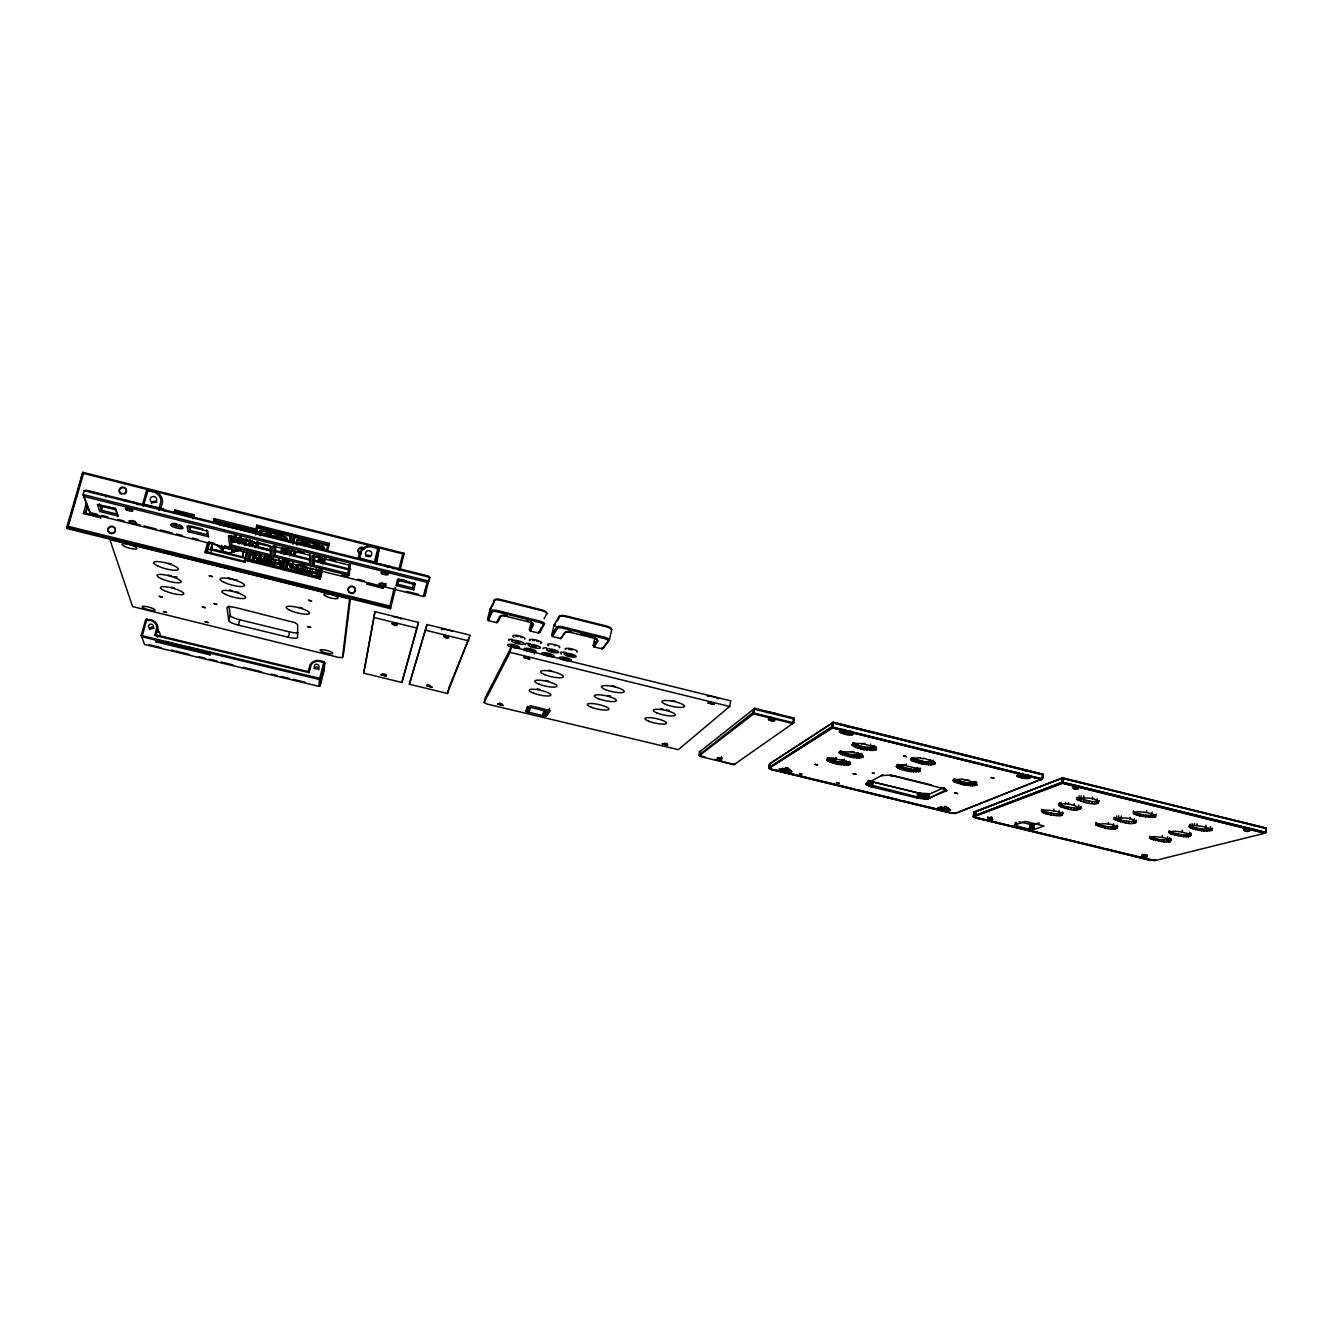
<?xml version="1.0" encoding="UTF-8"?>
<svg xmlns="http://www.w3.org/2000/svg" width="1333" height="1333" viewBox="0 0 1333 1333"><rect width="100%" height="100%" fill="white"/><g stroke="black" fill="none" stroke-linecap="round" stroke-linejoin="round"><path stroke-width="1.5" d="M292.06 565.609L292.444 566.542M293.26 562.543L293.243 566.708L298.742 568.541L298.425 569.758L298.742 568.075L301.241 568.691L303.841 569.808L303.524 571.041M317.754 574.44C318.754 571.707 317.004 575.556 319.32 569.641M311.839 573.357L294.293 569.108L311.072 573.94L312.205 572.107L316.321 573.157L317.304 572.207L316.587 577.905M295.026 555.294L294.96 552.379M296.826 544.997C299.192 542.564 294.143 540.282 297.076 541.581M296.393 564.559C294.526 567.891 299.092 562.209 298.125 566.858M296.426 565.375L296.276 565.975M297.576 544.83L297.026 539.882L301.625 541.215L301.808 540.365M264.367 556.794C262.868 559.927 266.283 555.095 266.35 558.31M1027.943 774.556L1029.876 778.322L1024.61 778.405L1024.644 775.356M305.64 566.858L305.324 568.641L305.674 566.925M303.591 566.508C301.758 564.559 300.608 569.441 301.508 566.092M301.991 539.632L319.453 544.181L302.758 539.365L301.708 540.765M258.969 557.094L259.219 555.661M283.579 554.445L284.179 551.212L283.762 553.295M307.54 568.541L307.74 567.341M320.753 560.11L321.32 561.593L321.786 557.844M1076.547 799.15C1103.424 793.268 1107.556 812.43 1076.547 799.15L1076.831 797.334M303.757 572.074L302.641 571.94L303.657 572.94M302.974 571.774L303.307 570.174L316.787 573.89M303.191 573.057L305.907 573.723M303.224 571.957L303.407 569.924L303.457 571.374M280.796 562.793C282.663 567.125 279.897 560.077 279.18 563.909L266.133 560.726L266.1 562.726M303.841 569.808L310.422 570.974L310.089 575.239L306.623 574.373M1078.297 788.619C1066.217 783.554 1076.831 793.735 1078.597 786.587M305.007 570.941L305.324 569.708M264.117 558.344L264.467 557.444M305.674 567.708L305.507 568.275M294.31 568.991L294.676 567.758L290.544 566.742L290.777 564.109L291.094 565.942L292.46 565.992L290.777 564.109L289.778 567.175L303.341 570.374M1080.713 808.348C1076.547 805.449 1059.818 800.816 1059.385 806.148C1065.084 807.915 1078.514 813.98 1080.996 806.565M262.468 561.026L262.301 559.993M312.655 569.774L312.888 568.458L312.505 570.391M268.5 557.827L268.3 559.41L268.55 557.627M310.406 565.809L310.772 555.544L272.798 546.047L273.165 556.528L310.406 565.809L309.439 563.926L309.773 554.311M928.085 798.584L946.68 790.702L941.065 788.003L890.261 775.056L881.513 775.639L882.513 774.99L865.684 784.204L871.232 786.803L916.887 797.917L928.884 798.784L928.834 794.368L929.801 793.735L918.97 793.152L870.049 781.105L869.116 786.153M270.566 558.344L270.366 559.927L270.666 558.11M310.689 568.658L310.472 569.907L310.822 568.108M310.572 569.058L310.489 569.874M269.633 565.175L273.115 566.042L273.148 562.209L272.965 563.209M269.183 535.499L269.599 532.867M273.415 560.66C274.181 556.761 273.015 561.893 273.748 559.76M303.324 570.541L312.205 572.107L303.407 570.141M349.146 575.473L348.213 573.607L349.263 564.192L350.296 565.425L349.146 575.473L312.122 566.242L312.539 555.978L320.02 556.861M259.818 535.716C256.902 526.502 264.617 534.75 265.05 530.001L282.429 534.883L265.65 530.051L264.667 531.217M303.457 566.942L303.257 568.125L303.541 566.708M316.121 568.241L315.921 572.34L310.239 571.407M275.714 559.943L275.514 561.21L275.831 559.393M283.179 548.03L282.263 552.212M314.171 555.411L313.755 565.009L312.122 566.242M314.888 557.461L313.755 565.009L348.213 573.607L349.796 564.226M280.43 538.499L279.813 536.033L276.414 535.366M317.121 577.439L317.221 575.839L320.537 575.723M317.587 571.957L316.987 576.656M318.27 570.874L316.421 572.074M318.837 571.957L316.921 571.974M320.37 556.727L319.337 561.476M319.753 575.323L319.204 577.622L317.171 577.106M320.753 574.74L319.553 574.44L320.62 574.256M299.608 570.441L299.908 568.824L299.842 572.69L296.359 571.824M321.17 561.043L321.42 560.077M321.386 562.759L320.836 560.377L320.953 561.86M321.72 561.26L320.52 561.143M322.886 549.646L323.053 546.613L319.087 545.597L319.453 544.014M324.252 548.446L323.236 548.046L324.586 548.629M324.735 549.029L324.269 548.28M309.889 573.007C310.622 570.224 309.573 573.523 307.207 571.79M292.843 567.725L293.11 563.742M294.043 536.183L294.976 537.332L327.801 545.58L329.418 543.397L294.043 534.516L291.977 542.414M1095.743 824.71C1121.736 819.762 1125.035 836.974 1095.743 824.71L1096.043 822.411M283.512 553.228C284.379 550.396 287.478 544.697 284.862 552.062L284.795 550.879L283.762 552.145M323.436 668.833L324.186 670.032L323.169 669.999L323.986 661.668L319.953 660.701A8.898 8.565 3.9 0 0 309.873 665.134L308.206 671.632L308.973 672.632L311.256 664.65A7.865 7.565 3.9 0 1 318.854 661.301L324.752 662.884L324.186 670.032L320.203 685.662L318.97 686.378L144.63 644.472L141.231 635.524L145.697 619.512L151.146 619.778A9.164 8.648 -3.1 0 1 157.977 628.393L156.161 634.941L154.795 635.441L156.811 627.276A8.098 7.631 -3.1 0 0 151.662 620.778L145.697 619.512M1155.528 859.935L1150.362 860.335L1105.057 848.654M322.336 558.144L321.236 563.476M920.536 798.65L921.436 793.602M285.779 550.662L285.295 548.713L284.812 554.378M309.756 572.474L310.206 571.374M320.237 557.311L319.237 561.01M323.136 546.713L323.502 548.263L323.053 546.613M287.578 539.348L282.213 535.516M1114.005 819.029C1140.848 813.78 1143.881 831.692 1114.005 819.029L1114.288 817.246M954.628 779.188L964.459 782.304L963.992 784.954L954.161 781.854L953.012 780.338L954.678 779.122L953.012 780.338M963.992 784.954L972.707 785.82L976.922 784.787L974.14 782.438L965.925 780.138L968.858 780.038M231.176 539.998L231.592 536.433M316.221 574.123L316.637 570.557M232.309 540.282L232.725 536.716M233.058 542.314L233.958 535.616M234.191 542.598L235.075 535.899M235.374 541.048L236.008 535.699M236.491 542.181L236.924 537.766M1042.289 773.973L1043.039 775.139M237.457 541.565L237.891 537.999M237.457 542.414L237.924 538.582M238.374 543.631L239.024 538.282M238.59 542.698L239.29 536.949M259.152 556.478L259.302 555.111L261.301 556.078M279.397 564.959L279.83 561.393M342.464 657.569L349.596 598.85L109.806 539.482L132.6 606.565L338.782 657.452L342.464 657.569L343.781 652.387L350.579 597.084M239.34 543.881L240.257 537.199M240.673 543.231L241.34 537.032M266.517 535.583L266.233 532.234M241.656 543.464L242.106 539.049M316.637 547.047L316.871 544.73M268.316 558.794L268.683 559.41M973.806 816.896L973.956 812.064L976.406 812.98M309.923 572.723L309.823 571.824M1265.35 833.142L1062.301 783.004L973.19 816.546L1061.801 782.154L1062.551 783.304L1264.667 833.225C1266.15 833.125 1266.967 827.91 1265.434 827.693M1062.401 778.439L1266.333 828.043L1265.65 833.025L1154.428 860.701M1243.522 829.959C1256.719 828.959 1243.356 835.125 1243.856 827.96M1243.672 830.142L1244.122 827.843M1244.022 830.342L1244.272 828.509L1248.604 829.309L1248.355 831.142M1244.339 829.609L1244.589 827.76M1244.555 830.542L1244.805 828.709M1244.972 829.593L1245.222 827.743M1245.222 830.742L1245.472 828.893M1245.705 829.626L1245.972 827.776M1245.988 830.909L1246.255 829.059M1246.522 829.709L1246.772 827.86M1246.805 831.026L1247.055 829.193M1247.338 829.826L1247.588 827.993M1247.621 831.109L1247.871 829.276M1248.105 829.992L1248.355 828.16M1248.988 831.125L1249.238 829.293M1249.454 831.059L1249.704 829.226M269.299 535.399L269.516 534.45M158.01 630.709L157.911 629.709M279.68 537.482L279.613 537.982M1201.683 829.009L1193.385 827.243L1189.469 825.06L1189.203 826.86L1191.152 828.293L1201.416 830.809L1201.683 829.009L1212.18 828.659M1201.416 830.809L1204.349 831.125L1204.599 829.326M1204.349 831.125L1212.13 829.892L1205.732 826.993L1205.998 825.177M1207.032 831.242L1207.281 829.443M1209.281 831.175L1209.548 829.359M1210.231 828.443L1210.481 826.643M1210.947 830.909L1211.214 829.093M1211.93 830.476L1212.397 828.076M1169.158 830.709L1168.891 832.475L1170.841 833.858L1180.905 836.324L1186.353 836.757L1186.603 834.991L1191.302 834.241M1186.353 836.757L1188.519 836.691L1188.786 834.925M1189.802 827.543L1190.069 825.744M1189.203 826.86L1190.586 824.027M1188.519 836.691L1191.219 835.458L1189.319 834.058L1189.569 832.292M1191.152 828.293L1191.402 826.493M1190.136 836.441L1190.386 834.675M1190.636 834.791L1190.886 833.008M1190.319 825.827L1191.969 825.56L1192.235 823.744M1193.118 829.043L1193.385 827.243M1191.969 825.56L1194.218 825.477L1194.485 823.661M1195.618 829.743L1195.868 827.943M1194.218 825.477L1196.917 825.594L1197.167 823.777M1198.434 830.342L1198.7 828.543M282.129 535.849L260.385 530.317L260.751 535.599M1170.841 833.858L1171.107 832.092L1169.774 831.375L1169.508 833.142M1149.746 836.124L1149.496 837.84L1151.429 839.19L1164.059 841.889L1170.224 841.723L1170.891 838.39M1172.79 834.591L1173.057 832.825L1171.107 832.092M1175.239 835.258L1175.489 833.508L1173.057 832.825M1177.989 835.858L1178.255 834.108L1175.489 833.508M1180.905 836.324L1181.155 834.558L1186.603 834.991M1189.319 834.058L1182.104 832.042L1182.371 830.259M1183.754 836.624L1184.004 834.875M266.067 532.817L265.884 534.883M276.781 538.165L277.281 535.399L280.646 535.799L279.847 536.066M920.203 793.385L919.303 798.434M1155.744 840.556L1156.011 838.84L1150.379 836.757L1150.112 838.49M1158.46 841.14L1158.71 839.407L1156.011 838.84M1161.293 841.59L1161.543 839.873L1171.357 839.59M1170.224 841.723C1173.057 839.074 1164.109 838.09 1162.259 837.457L1162.526 835.724M1164.059 841.889L1164.309 840.173M1166.575 842.023L1166.842 840.29M1167.408 838.724L1167.658 836.974M1168.691 841.956L1168.941 840.24M1169.324 839.423L1169.591 837.691M319.087 545.547L323.686 546.447M933.9 762.243L922.486 761.993L912.389 758.027L922.586 761.293L922.103 764.009L911.889 760.76L910.589 759.16L912.239 757.86L910.589 759.16M922.103 764.009L930.951 764.859L935.1 763.692L932.067 761.193L923.686 758.094M1145.58 817.079L1145.847 815.279L1155.178 815.296L1154.911 817.112L1153.312 817.396L1139.765 815.996L1133.8 813.78L1133.5 810.647M1154.911 817.112C1157.777 814.163 1148.446 813.163 1146.43 812.48L1146.697 810.647M1141.831 856.336C1152.512 855.053 1142.281 861.135 1142.148 854.303M1142.164 856.519L1142.414 854.87M1148.479 817.379L1148.746 815.579M1142.664 856.686L1142.898 855.053L1147.18 855.519M1143.264 856.852L1143.514 855.219M1143.964 857.002L1144.397 854.353M1144.68 857.119L1145.13 854.47M1145.38 857.202L1145.63 855.553M1151.112 817.496L1151.379 815.679M1151.845 813.813L1152.112 811.98M1145.564 856.269L1145.813 854.62M1146.013 857.236L1146.43 854.786M1146.547 857.236L1146.797 855.586M1146.663 856.619L1146.913 854.97M1153.312 817.396L1153.578 815.596M1151.429 839.19L1151.695 837.457M1155.811 816.646L1156.194 814.23M1153.362 839.89L1153.612 838.174M1131.617 823.327L1131.884 821.561L1136.382 820.761M1133.8 813.78L1133.4 811.264M1133.733 823.261L1134 821.478M1134.166 820.528L1134.433 818.745M1135.216 814.53L1135.483 812.73L1134.083 811.964M1135.266 822.978L1135.533 821.211M1136.116 822.544L1136.482 820.178M1137.249 815.296L1137.516 813.497L1135.483 812.73M1139.765 815.996L1140.032 814.196L1137.516 813.497M1142.598 816.612L1142.881 814.813L1140.032 814.196M306.89 545.764L306.573 543.614L307.023 545.164M1116.404 817.712L1116.671 815.929M1115.021 828.843L1115.288 827.11L1117.637 825.86L1117.304 828.16M1116.088 820.445L1116.354 818.679L1114.971 817.945L1114.688 819.712M1116.704 826.943L1116.971 825.194M1116.504 828.593L1116.771 826.86M1118.087 821.178L1118.354 819.412L1116.354 818.679M1118.52 817.612L1118.787 815.846M1120.553 821.861L1120.82 820.112L1118.354 819.412M1121.086 817.729L1121.353 815.946M1123.336 822.461L1123.602 820.695L1120.82 820.112M1126.235 822.928L1126.502 821.161L1131.884 821.561M1129.051 823.227L1129.318 821.461M1129.668 819.095L1129.934 817.312M1133.133 813.063L1137.849 811.597L1146.43 812.48M367.975 584.421L368.125 583.504L383.404 588.236L366.642 584.071L368.125 583.504M785.554 771.874C763.226 764.675 807.848 772.957 785.554 771.874L786.17 767.858M1102.208 827.476L1102.474 825.744L1096.009 822.978M1104.924 828.06L1105.19 826.327L1102.474 825.744M1108.156 824.227L1108.439 822.478M1107.74 828.509L1108.006 826.793L1115.288 827.11M1110.489 828.809L1110.756 827.077M1112.972 828.926L1113.238 827.193M1113.355 825.494L1113.622 823.761M1092.36 799.067L1092.643 797.234M1092.094 803.516L1092.394 801.716L1099.458 800.9M1094.693 803.616L1094.976 801.799M1096.826 803.499L1097.109 801.683M1097.026 800.566L1097.309 798.75M1098.359 803.199L1098.642 801.383M1096.426 825.377L1096.709 823.644M1097.809 826.093L1098.075 824.361M1099.775 826.81L1100.042 825.077M261.268 556.028L261.035 557.611L261.318 555.828M1077.297 799.883L1077.581 798.067L1092.394 801.716M1076.398 809.798L1076.664 808.031L1080.963 807.165L1080.68 808.948M1078.847 797.717L1079.13 795.884M1078.764 800.65L1079.063 798.85M1078.53 806.882L1078.814 805.099M1078.447 809.698L1078.73 807.931M1080.963 797.601L1081.263 795.768M1080.846 801.433L1081.146 799.617M1079.913 809.414L1080.197 807.631M1083.562 797.684L1083.862 795.851M1083.412 802.149L1083.696 800.333M1086.262 802.766L1086.545 800.95M1089.228 803.232L1089.511 801.416M307.423 569.108L307.69 567.541M920.72 768.208L917.837 769.808L910.872 769.641L902.591 767.858L898.109 765.325L908.123 768.491L907.64 771.157L899.392 768.858L896.293 766.442L899.125 764.842L906.107 764.992L906.273 764.092M1060.901 815.613C1067.9 811.914 1046.422 809.581 1043.572 810.147C1036.824 813.93 1058.019 816.113 1060.901 815.613L1061.185 813.88L1063.317 813.163M1062.901 807.665L1063.184 805.882L1058.919 803.682L1058.635 805.449M1062.284 813.63L1062.568 811.897M1062.301 815.346L1062.584 813.613M1065.384 804.049L1065.667 802.266M1065.4 808.348L1065.684 806.582L1063.184 805.882M1068.2 804.349L1068.483 802.549M1068.183 808.948L1068.466 807.181L1065.684 806.582M1074.015 788.486L1074.315 786.637M1071.082 809.414L1071.365 807.648L1076.664 808.031M1074.798 788.653L1075.098 786.803M1075.614 788.786L1075.898 786.937M1076.398 788.853L1076.681 787.003M1073.931 805.415L1074.231 803.632M1073.881 809.698L1074.165 807.931M1077.097 788.886L1077.397 787.037M1077.681 788.853L1077.964 786.987M1078.08 788.753L1078.397 786.387M141.998 636.757L141.231 635.524L319.703 678.33L320.703 678.78L320.203 685.662L318.97 686.378L319.453 679.513L323.986 661.668L324.752 662.884L320.703 678.78L319.453 679.513L141.998 636.757L146.997 618.779M266.483 557.111L266.25 558.86M1048.188 814.28L1048.471 812.563L1041.806 809.731M1050.921 814.88L1051.204 813.147L1048.471 812.563M1053.603 810.881L1053.87 809.131M1053.736 815.329L1054.02 813.597L1061.185 813.88M1056.469 815.613L1056.736 813.88M1061.884 782.371L1062.568 778.155M1265.667 832.508L1062.218 782.771L1063.317 777.656L974.006 812.447M1063.034 777.739L1062.218 782.771M1059.352 804.366L1059.635 802.583M1265.434 832.492L1062.784 782.421L1063.467 778.222M1059.385 806.148L1059.668 804.382M1058.835 812.164L1059.118 810.414M1058.902 815.713L1059.185 813.98M1060.801 804.066L1061.085 802.283M1060.851 806.898L1061.135 805.132M259.318 562.609L259.652 560.593M270.416 559.06L270.749 559.927L270.716 558.994M1029.992 829.493L1014.146 825.227L1025.427 821.428L1044.022 825.96L1033.575 829.659L1030.442 829.576L1030.809 824.527L1018.995 821.678M1030.442 829.576L1031.259 824.61L1039.507 822.961M1030.892 829.643L1031.709 824.677M1031.325 829.693L1032.142 824.727M1031.742 829.726L1032.558 824.76M1032.142 829.759L1032.958 824.794M1032.508 829.759L1033.325 824.81M1032.842 829.759L1033.658 824.794M1033.142 829.743L1033.958 824.777M831.742 726.818L768.824 768.125L832.508 728.001L831.742 726.818L833.058 722.353L1043.139 774.306L1041.39 779.555M1033.575 829.659L1034.391 824.694M770.524 768.491L771.39 769.591L768.824 768.125L832.075 727.435L1042.323 779.338L1043.139 774.306L833.392 722.286L769.624 763.976L770.407 763.476M1043.172 774.573L1042.323 779.338M1041.506 811.464L1041.756 809.148M1042.273 812.147L1042.556 810.414M1043.722 812.88L1044.006 811.147M1045.738 813.613L1046.022 811.88M1016.346 826.21L1016.896 822.894M1029.126 829.309L1029.942 824.344M276.548 534.816L275.964 537.982L273.748 537.299M1014.913 825.76L1015.463 822.444M1015.213 825.877L1015.763 822.561M1015.563 825.993L1016.113 822.678M262.818 563.476L262.701 560.31L260.018 559.194M989.336 819.512L989.619 817.845L992.319 818.212L992.035 819.878L987.553 818.645L993.002 819.528L992.035 819.878M990.036 819.662L990.319 817.995M990.552 818.662L990.819 816.996M990.752 819.778L991.036 818.112M991.252 818.812L991.519 817.146M991.435 819.845L991.719 818.179M991.885 818.979L992.152 817.312M849.188 762.959L848.238 761.793L850.071 764.092L848.371 765.042L838.157 764.392L838.657 761.776L846.955 762.576L835.741 761.859L827.526 757.827M987.586 818.795L987.836 816.979M987.803 818.962L988.07 817.296M988.186 819.145L988.453 817.496M988.703 819.328L988.986 817.679M253.97 555.761L254.32 557.711L253.437 555.145L252.47 557.894L252.837 562.559M259.019 559.343C259.785 560.626 263.884 558.944 262.484 560.91M846.272 734.6C821.628 726.218 871.749 735.433 846.272 734.6L846.805 731.55M975.839 783.287L975.289 781.438L976.922 784.787M954.245 778.739L954.261 780.272L956.727 781.804L967.091 784.337L974.19 784.554L976.139 783.721L976.173 782.188M974.556 816.829L975.556 817.929L973.19 816.546L973.956 812.064L1063.317 777.656M319.237 545.014L297.792 539.632L297.126 541.665L296.842 540.232M850.771 757.227L851.27 754.561L861.751 755.178L863.034 756.861L859.285 758.044L850.771 757.227L840.573 754.028L839.074 752.429L840.606 751.145L839.074 752.429M953.195 781.038L954.411 779.388L955.311 780.122L954.161 781.854M268.316 559.36L268.583 558.477M249.921 543.631L249.804 541.465M876.314 748.529L872.798 745.83L875.548 747.496L876.081 749.929L863.967 749.729L864.467 746.997L875.264 747.596L874.281 748.263C867.116 748.396 858.269 748.063 852.92 742.814M933.333 760.21L933.866 762.093M934.483 761.693L932.434 763.526L922.319 762.909L912.905 759.91L911.855 757.511L910.822 759.91M928.918 798.217L945.664 790.136L944.497 788.503L945.08 789.386M251.704 555.561L257.236 559.127L275.031 562.859L270.482 562.393M298.425 565.325L298.275 565.825M363.559 673.148L374.956 611.664L418.512 622.428L401.883 682.429L363.559 673.148L364.392 669.783M364.825 668.1L374.956 611.664M919.087 769.458L919.653 771.457L919.253 769.158L916.671 767.591L920.003 770.174M896.293 766.442L898.059 764.309L897.626 766.392L900.242 767.958L913.422 770.791L918.92 770.357L919.42 768.258L920.237 770.891M874.681 745.764L875.198 747.646M870.666 744.081L870.832 745.814L873.315 746.73M849.754 763.376L844.422 760.826L844.289 759.16M850.071 764.092L849.188 761.493L848.904 763.559L843.739 764.026L830.792 761.243L828.076 759.693L828.31 757.611L826.677 759.727L829.992 762.126L838.157 764.392M257.319 558.627L257.502 560.626L274.615 564.209M274.865 563.476L274.615 564.376M282.413 534.716L282.046 536.299M291.194 565.025C290.861 568.658 291.394 562.893 290.194 565.459L291.244 564.759M298.175 566.808L298.492 565.925L298.159 566.842M323.053 550.229L323.436 548.08M826.677 759.727L835.524 758.91L836.074 757.394M862.534 757.461L862.451 754.911L860.635 756.711L850.954 756.144L841.54 753.178L840.34 750.812L839.423 753.178M832.808 722.553L831.909 727.235L768.858 767.591M833.058 722.353L832.075 727.435L833.242 722.569L832.359 727.268L1042.223 779.072M827.91 758.144L827.027 760.46M303.307 568.075L303.457 567.775M270.766 562.409L271.082 561.193L273.582 561.81C266.617 567.142 272.299 557.144 274.198 565.859M257.352 558.544L252.47 557.894M280.113 563.926L280.047 561.41L280.28 563.492M280.73 564.076L280.663 561.576L280.013 562.959M794.468 719.12L793.735 722.836L734 764.675L699.392 756.311L699.425 751.979L754.728 708.323L793.718 717.954L794.468 719.12L753.612 709.039L752.862 712.755L698.742 755.278L705.157 757.011M774.956 718.654C775.739 722.719 766.692 720.886 768.841 717.521M768.591 719.587L768.924 717.354M768.908 719.803L769.224 717.237M768.475 719.37L769.691 717.171M769.408 720.053L768.958 717.721M769.324 719.037L770.324 717.171M770.041 720.287L769.774 718.204M769.957 719.037L771.057 717.237M770.791 720.486L770.407 718.42M771.574 720.653L771.94 718.804M772.357 720.786L772.723 718.92M773.09 720.836L773.457 718.987M773.723 720.853L774.09 718.987M774.19 720.786L774.84 718.437M768.808 767.875L769.641 763.709L833.392 722.286M769.291 767.825C772.074 759.094 765.842 768.591 770.907 769.124M861.501 743.814L864.85 743.597L855.886 743.497L852.07 744.764L855.436 747.346L863.967 749.729M890.011 775.723L891.427 775.256M717.837 758.994C714.055 756.011 727.485 761.01 717.837 758.994L718.187 757.344M718.504 759.177L718.854 757.511M729.634 706.49L730.767 700.875L511.405 646.688L485.295 697.592L484.112 702.624L487.211 704.091L678.33 749.663L729.634 706.49L510.089 652.354L484.112 702.624M719.22 759.327L719.553 757.661M719.92 759.443C719.22 757.177 723.169 757.244 721.503 759.477M720.553 759.51L721.27 757.027M721.103 759.51L721.72 757.227M281.063 539.298L280.663 535.849M1149.496 837.84L1154.061 836.574L1162.259 837.457M266.483 534.816C266.217 530.751 271.399 534.116 272.082 536.033L269.683 532.883M270.349 533.267L270.799 536.732L270.199 533.85L271.982 536.066M943.764 810.247C966.992 811.68 922.436 803.266 943.764 810.247L944.58 806.332M317.771 572.823L317.737 570.807M318.554 569.674L316.971 576.456M839.54 751.829L854.353 751.945M266.967 532.8L266.5 534.8M282.746 560.526C280.83 565.775 281.53 567.192 282.996 560.227M394.285 587.986L389.803 606.048L390.486 608.681L67.083 528.601L66.65 527.551L82.763 472.299L404.199 553.328L403.999 554.295M303.824 543.014C302.124 544.597 309.106 539.882 309.889 546.363L306.673 542.164M396.201 585.487L397.484 579.488L415.213 583.904L413.713 589.869L396.201 585.487L397.867 584.271L398.784 580.538L397.734 579.322L413.297 583.204M276.831 537.349C277.697 535.399 276.131 539.832 273.632 537.249M292.244 563.676L291.36 566.925M399.017 578.889L397.867 584.271L412.813 588.003L413.713 589.869M293.927 555.944L294.76 552.095M303.407 544.847L303.857 542.864L302.741 544.114M313.788 546.647L314.088 545.514L313.772 546.83M603.549 647.805L602.216 648.904L593.968 646.855L593.152 645.572L594.951 637.491M552.529 636.541L557.511 628.193A5.465 1.35 12.8 0 1 562.809 628.21L604.316 638.557A5.449 1.333 12.5 0 1 608.115 640.806L602.216 648.904L601.783 647.838L603.482 648.138L609.398 640.023L611.664 629.743A6.532 1.65 12.5 0 0 606.332 626.81L566.208 616.762A6.548 1.65 12.9 0 0 559.044 616.579L554.028 625.16L551.712 635.274L552.529 636.541L560.843 638.607L565.725 632.009A6.515 1.6 12.8 0 1 571.34 631.792M303.307 541.531L302.774 544.131M319.787 569.041L318.354 574.606L319.52 569.341M542.798 715.738L543.931 710.706L528.651 706.907L527.501 711.939L543.697 715.921L546.647 715.938L550.262 710.639L530.151 705.574L526.152 710.972L527.501 711.939M543.697 715.921C541.931 708.456 548.346 713.505 549.596 708.323M544.131 716.004L545.28 710.972M544.564 716.071L545.697 711.039M544.964 716.104L546.097 711.089M545.33 716.138L546.48 711.106M545.68 716.138L546.813 711.122M545.963 716.138L547.113 711.106M547.363 711.072L546.213 716.104L547.78 710.906M526.402 711.389L527.551 706.357M526.602 711.522L527.751 706.49M526.868 711.655L528.018 706.623M527.168 711.789L528.318 706.757M527.885 712.072L529.034 707.04M528.285 712.189L529.434 707.156M529.151 712.439L530.301 707.406M1029.792 777.156C1025.777 773.956 1008.365 774.273 1022.844 778.139L1023.527 775.173M540.831 628.076L539.865 632.325L538.582 633.075L530.251 631.009L529.434 629.743L531.3 621.628M526.168 711.156L526.935 707.806M526.252 711.272L527.018 707.923M313.822 546.53L314.305 544.68L316.804 545.314L317.904 548.496M510.089 652.354L511.405 646.688M544.064 618.779L546.897 613.647L546.08 612.347A5.465 1.383 13.1 0 0 542.131 609.947L500.292 599.467A5.499 1.383 13.4 0 0 495.11 599.5L489.994 609.181L487.595 619.328L488.395 620.611L496.792 622.694L498.875 618.562M255.136 554.845L254.32 557.711M297.292 571.574L300.575 572.39L299.592 569.574M447.405 693.46L470.199 635.191L426.993 624.527L409.348 684.246L447.405 693.46L448.205 690.094M316.521 575.639L317.421 571.824M322.969 672.082C321.553 678.664 324.602 665.25 323.186 671.832M312.805 547.213L313.572 544.114M313.622 547.396L314.305 544.68L316.871 545.347L314.188 545.114M409.348 684.246L426.993 624.527M318.404 573.473L317.471 577.222M401.883 682.429L418.512 622.428M423.261 596.518L427.16 582.354L428.859 581.105L429.776 577.356L428.693 576.106L86.095 490.194L84.212 490.711L83.113 494.526L90.377 513.572L423.261 596.518L424.744 595.918L425.644 592.269L424.76 590.436M398.784 569.924L402.766 553.861L404.199 553.328L400 570.407M395.684 587.636L390.486 608.681L389.503 607.498M1168.891 832.475L1173.69 831.159L1182.104 832.042M304.041 542.114L303.741 543.314M259.718 560.027L260.068 558.894M270.266 562.059L272.665 562.576M299.825 569.641L296.892 568.608L299.792 569.524L298.409 569.124M374.573 561.426L378.089 547.53L372.873 546.213A11.53 10.981 13.4 0 0 359.86 551.762L358.344 557.711L375.739 562.393L379.089 549.096L378.089 547.53M270.082 562.593L270.349 561.843M320.686 679.763L322.686 671.949M359.71 557.694L361.676 551.079A10.181 9.698 13.4 0 1 371.49 546.88L379.089 549.096L377.139 560.876L376.156 559.343M318.354 574.606L319.37 570.657M266.533 556.911L264.467 556.394M296.942 569.274L297.092 568.708M306.49 544.147L306.757 542.198M319.953 561.626L320.986 557.644M316.637 575.473L318.187 569.441M317.621 572.54L317.721 570.007M317.504 576.622L317.871 572.024M319.253 578.689L321.753 568.958M322.819 564.109L324.785 557.261M326.285 551.412L327.868 544.597M286.778 562.193L284.695 570.107L320.253 578.939L322.286 571.041M324.319 563.143L325.852 557.227M327.385 551.295L329.418 543.397M281.446 564.492L281.83 563.043L281.88 565.525L283.412 559.593M288.295 637.241A9.531 1.983 14.3 0 0 297.526 637.457L297.676 624.627L295.093 622.711L236.324 607.731A10.231 2.166 14.8 0 0 226.993 607.615L228.809 620.711A9.614 1.983 14.7 0 0 238.39 625.094L288.295 637.241L289.661 631.959A9.531 1.999 14.4 0 0 298.175 632.775M312.822 547.263L313.338 547.463M307.24 571.84C307.223 569.674 311.672 572.424 310.822 574.956M307.623 571.59L307.94 570.357L310.156 572.94M310.089 572.673L310.422 570.974M317.504 545.68L317.021 544.764M312.722 572.857L313.038 571.624M317.687 562.043L318.837 557.594M318.32 562.543L319.62 557.527M269.466 534.883L270.016 536.516L269.366 534.9M293.61 555.045L294.943 550.846M294.043 556.494L295.359 551.462M294.476 556.028L294.843 552.545M291.094 569.108L292.677 563.076M294.843 556.344L296.009 551.895M295.809 569.108L296.126 567.425M299.375 569.841L300.175 570.207M300.908 570.374L301.241 568.691M307.39 545.963L307.257 543.148L309.739 546.43M302.974 571.924L303.857 569.341M307.39 571.307L306.557 571.174M280.596 552.778L281.78 548.33M281.246 553.295L282.563 548.263M282.879 552.362L283.929 548.38M280.83 564.342L281.396 561.643M280.397 566.925L281.413 562.959M280.413 567.558L281.246 564.376M285.179 550.496L285.812 548.08M280.863 568.025L281.213 562.893M281.88 565.525L283.346 559.943M285.129 561.776L283.046 569.691L282.113 568.524L284.162 560.71M286.228 552.878L287.262 548.979M289.311 541.148L290.861 535.283L292.394 534.1L256.836 525.152L254.72 533.083M282.129 569.474L284.695 559.71M286.245 553.861L287.262 549.962M289.311 542.148L290.861 535.283L257.786 526.985L256.836 525.152M287.195 553.878L288.761 547.946M290.327 542.014L292.394 534.1M288.861 554.295L289.894 550.329M284.695 570.107L286.262 569.558L288.311 561.743M289.844 555.878L291.394 550.012M292.927 544.147L294.976 536.333L294.043 534.516M286.262 570.491L288.311 562.693M290.361 554.895L291.894 549.029M293.443 543.181L294.976 536.333L329.301 545.047L327.801 545.58M288.428 568.674L288.578 569.391M292.993 554.878L294.043 550.896M261.835 558.894L261.551 560.593L261.835 558.894L264.351 559.51L264.017 560.726L279.647 564.642L279.78 562.726M265.734 562.659L266.017 561.093M273.298 563.776L271.082 561.193L266.983 560.16L266.667 561.86L264.051 561.21M266.667 561.86L266.983 560.16M268.15 562.226L268.45 560.526M280.696 538.665L281.18 538.732M275.898 563.692L276.214 562.459L279.114 563.176L278.997 558.994M248.971 561.226L251.054 553.412M253.153 545.597L254.186 541.681M256.286 533.866L257.786 526.985L255.686 534.816M251.47 559.477L251.72 560.227M255.236 547.58L256.836 541.598M255.853 547.73L257.452 541.748M254.186 554.995L254.62 556.794M256.219 547.197L257.736 541.531M253.703 557.561L254.77 556.627L253.553 554.845L253.42 556.211M257.719 543.831L256.303 547.097M254.086 560.06L255.086 556.328L255.253 557.977M257.636 547.047L258.819 542.581M238.39 625.094L239.807 619.795A9.614 2.016 14.7 0 1 230.242 615.396L228.976 605.948M257.502 560.626L257.419 558.494M258.885 559.46L259.202 558.227L256.303 557.511L256.019 553.262M306.407 544.397L306.523 543.731M244.122 544.081L246.505 538.832M244.339 543.997L245.505 540.348L243.472 539.815L243.756 542.931M244.655 544.014L245.789 540.398M243.872 551.146L242.456 557.011L243.456 550.996M245.105 545.264L246.555 539.465M243.656 551.046L242.406 556.961M245.339 545.347L246.755 539.532M245.522 545.447L246.955 539.615M247.421 550.429L244.289 562.159L246.822 551.395M248.921 543.564L249.971 539.632M249.004 544.547L250.054 540.648M228.809 620.711L230.242 615.396M207.665 542.448L204.949 552.395L245.089 562.359L247.755 552.445M249.354 546.497L250.937 540.548M253.07 532.617L254.136 528.634L214.18 518.604L213.08 522.586M283.046 569.691L247.288 560.81L249.404 552.895M251.537 544.964L252.587 540.998M247.288 560.81L248.888 560.26L250.987 552.429M252.554 546.563L253.603 542.648M259.902 532.25L258.485 531.784C257.019 532.217 260.585 533.067 259.885 530.551M217.146 545.014L220.861 548.579L221.761 545.297M222.044 547.08L228.709 548.729L229.143 546.98L229.443 548.913L230.826 549.263L229.443 548.913M231.575 549.346C235.441 550.079 229.609 549.996 232.025 547.796M231.042 553.578L231.842 550.762L231.359 553.595L210.947 549.146L212.514 543.364L210.947 549.146L222.894 551.495L223.427 548.629L220.928 548.38L217.146 544.964M234.975 550.196L233.475 549.829L235.191 549.546M217.746 524.186L248.721 531.45M210.997 549.113L212.813 543.364L211.28 549.129M245.539 558.444L211.68 550.012L210.864 552.962A6.465 1.516 15.3 0 0 205.582 552.429M222.578 551.462L223.361 548.663M209.264 542.031L206.732 552.828L209.414 543.031M240.99 550.129L234.925 548.613L233.991 551.862L240.773 549.879M190.836 526.535L189.769 530.367L188.17 531.634L187.103 526.052L207.648 531.201L208.498 536.716L188.17 531.634M193.135 518.804L194.251 514.788L174.956 509.956L173.957 513.572M424.744 595.918L429.776 577.356L84.212 490.711M146.53 490.511L154.328 492.177A10.547 9.831 2.9 0 1 161.026 500.625L158.844 510.222L160.86 508.173L162.543 502.174A11.947 11.131 2.9 0 0 153.645 490.961L148.246 489.594L146.53 490.511L142.731 503.941L143.264 506.323L148.246 489.594M277.281 535.399L279.813 536.033M101.608 505.29L102.458 506.49L101.391 510.222L99.808 511.505L97.409 504.424L115.938 509.056L118.12 516.071L99.808 511.505M83.329 513.522L85.079 513.005L99.992 516.721L100.808 517.87L83.329 513.522L86.528 502.474M87.361 505.124L85.479 514.071L87.761 506.207M67.65 526.635L75.115 501.025M76.264 497.076L82.763 472.299L83.562 473.432L402.766 553.861M390.669 607.815L66.65 527.551L68.133 526.335L83.562 473.432M918.07 798.184L918.97 793.152M234.158 551.345L240.723 550.012M958.344 812.03L1042.439 778.839L955.561 813.53L951.495 813.23L956.428 812.78M784.004 771.54L785.47 767.708M792.635 723.536L793.735 722.836L752.862 712.755L753.612 713.921L792.635 723.536L793.718 717.954M844.539 734.216L845.689 731.317M448.604 688.428L469.433 637.091M835.158 763.742L835.658 761.126L828.659 758.66L828.16 761.276M916.887 797.917L917.787 792.868M847.688 756.561L848.188 753.895L841.073 751.345L848.288 754.645L861.984 755.444L862.884 756.494M860.818 749.046L861.318 746.313L854.07 743.681L853.553 746.43M492.027 606.665L495.076 599.583M904.574 770.491L905.057 767.841M488.395 620.611L492.177 611.897A5.515 1.35 13.3 0 1 497.359 611.897L539.282 622.344A5.482 1.35 13 0 1 543.281 624.644L538.582 633.075L538.182 632.025M918.97 763.342L919.47 760.626M872.365 787.087L873.298 782.054M960.96 784.304L961.41 781.655M498.075 621.944L500.858 615.846A6.565 1.616 13.3 0 1 507.123 615.746M1021.128 777.772L1023.077 773.523M223.427 548.613L220.861 548.579M955.311 780.122L967.241 783.454L976.706 782.654L967.575 782.788L967.108 785.454M953.645 779.788L963.109 778.989M865.634 783.937L867.033 782.854L865.767 783.704M922.669 793.785L921.77 798.817M933.067 764.692L933.55 761.943L925.769 761.793L925.285 764.509M911.172 758.56L920.72 757.627M529.434 629.743L532.633 623.761A6.548 1.616 13.1 0 0 530.634 621.928M918.287 771.84L918.77 769.158L910.872 769.641L910.739 771.64L919.653 771.457M896.842 765.875L906.107 764.992M871.232 786.803L872.165 781.755M546.897 613.647L546.947 613.547A6.565 1.65 13.1 0 0 541.365 610.547L500.841 600.4A6.598 1.666 13.4 0 0 493.81 600.25M867.633 747.48L867.133 750.212M557.277 620.995L559.277 617.596M854.353 755.045L853.853 757.711M841.673 762.259L841.19 764.859M280.047 561.443L279.297 562.709L280.197 563.276M782.554 771.157L784.054 768.741M842.939 733.767L844.672 731.034M253.287 556.144L254.02 555.494M832.375 762.976L832.875 760.36M844.839 755.778L845.355 753.112M857.902 748.23L858.419 745.497M870.132 786.487L871.066 781.438M940.848 809.531L942.448 807.181M901.775 769.724L902.258 767.058M916.104 762.543L916.604 759.81M1019.595 777.339L1022.378 773.323M923.869 793.935L922.969 798.967M958.177 783.537L958.644 780.871M611.664 629.743L610.831 628.46A5.432 1.366 12.5 0 0 607.048 626.193L565.625 615.829A5.449 1.383 12.9 0 0 560.327 615.829L558.977 616.662M230.476 547.863L231.409 546.663M853.853 743.714L854.853 743.048L852.07 744.764M849.504 762.159L849.604 764.659M970.541 783.088L970.074 785.737M781.305 770.724L783.254 768.458M841.556 733.267L844.905 729.418M925.019 794.035L924.119 799.067M225.194 546.88L225.01 545.947L225.194 546.78M928.784 762.076L928.301 764.792M914.155 769.258L913.672 771.924M939.682 809.131L941.698 806.915M829.992 762.126L830.476 759.51M842.406 754.911L842.923 752.229M855.436 747.346L855.936 744.614M868.216 785.803L869.149 780.755M1018.312 776.856L1020.628 774.356M899.392 768.858L899.875 766.192M913.688 761.66L914.188 758.927M955.861 782.688L956.328 780.038M870.632 747.763L870.116 750.496M857.269 755.311L856.769 757.994M844.505 762.526L844.022 765.142M832.658 758.644L835.908 758.277M926.102 794.085L925.202 799.134M867.416 785.47L868.366 780.422M780.355 770.291L782.638 768.175M840.523 732.75L843.123 730.384M938.815 808.714L941.148 806.648M1017.396 776.373L1020.045 774.056M840.573 754.028L841.706 752.279L840.656 751.495M866.767 785.137L868.316 780.971L925.452 794.701L928.834 794.368L944.014 787.686M897.626 767.991L898.759 766.275L897.042 764.492M911.889 760.76L913.055 758.994L912.089 758.21M973.157 783.171L972.707 785.82M927.085 794.101L926.185 799.15M973.54 816.213L974.69 817.129M105.657 497.009L107.157 495.793L89.728 491.427M931.434 762.126L930.951 764.859M916.721 769.324L916.254 771.99M976.306 782.838L976.239 785.337M194.251 514.788L192.735 516.004L175.956 511.805L174.956 509.956M859.785 755.361L859.285 758.044M873.232 747.796L872.715 750.546M866.25 784.804L867.216 784.037L918.37 797.201L928.235 797.734M236.191 537.066L228.493 536.133L229.693 546.247L231.292 544.997L232.292 541.298L231.659 535.599M254.136 528.634L252.603 529.834L214.413 520.353L215.296 521.486L252.67 530.867M515.854 636.541L518.454 636.441M511.672 640.54L512.788 640.29M839.873 732.267L842.706 730.067M830.209 758.594L833.275 758.01M156.078 641.873L157.311 640.923L209.281 653.437L210.081 654.886L156.078 641.873L155.544 640.157L162.943 641.106M273.165 556.528L274.798 555.294L275.764 551.595L275.581 545.664M1016.896 775.923L1019.728 773.757M927.951 794.068L927.068 799.117M387.286 567.591L388.853 566.425L375.856 563.159M865.883 784.487L867.216 784.037M852.404 745.547L853.353 743.114L854.553 745.564L864.151 748.613L874.115 749.179L875.998 747.296L876.081 749.929M896.559 767.175L897.542 764.842M840.64 731.217L843.206 729.384M1016.862 775.523L1019.712 773.507M928.718 794.001L927.818 799.05M975.256 783.021L974.806 785.687M839.673 731.817L842.589 729.784M865.684 784.204L866.667 783.254M898.175 765.492L899.125 764.842M912.555 758.144L913.522 757.494M839.94 731.467L842.756 729.551M861.601 755.278L857.002 752.695L860.951 754.328L861.251 757.86M929.334 793.885L928.435 798.934M848.871 762.409L846.172 763.192L846.472 765.192M828.31 758.76L831.009 757.977M881.996 775.489L882.963 774.84M768.991 768.291L832.192 727.668L1042.039 779.472M876.597 747.18L874.281 748.263L874.748 750.346M850.104 762.026L847.938 763.043L848.371 765.042M827.11 759.16L829.259 758.127M852.553 744.147L853.637 743.447M753.612 709.039L754.728 708.323L753.612 713.921L699.392 755.611M555.294 624.394L554.028 625.16L555.361 626.027M491.277 608.431L489.994 609.181L490.994 610.297M1151.595 859.768L975.156 817.712L976.206 817.412M973.307 816.029L1062.034 782.571L1062.784 777.922L973.94 812.164L975.606 813.297M973.573 816.829L1062.551 783.304M772.324 769.108L771.19 769.408L951.579 813.13L950.562 812.33M204.949 552.395L206.582 551.845L244.755 561.376M142.731 503.941L160.86 508.173M286.128 537.482L285.795 538.799L287.711 539.732M532.667 640.506L534.3 640.457M320.453 562.443L321.353 560.576M528.318 644.472L529.934 644.406M568.391 649.371L572.407 649.821M262.701 560.31L261.251 559.86M398.05 623.711L394.435 623.178M286.778 537.449L282.213 535.716M386.087 674.515L382.221 673.782M266.1 532.767L269.533 533.467L266.85 533.233M303.174 542.081L306.607 542.781L303.924 542.548M667.35 743.731L664.101 743.214M733.983 763.992L734.983 764.059L734 764.675L714.755 759.343M552.912 635.358L551.712 635.274L556.694 626.877A6.565 1.616 12.8 0 1 563.859 627.093L604.049 637.124A6.532 1.616 12.5 0 1 609.398 640.023M952.012 813.03L955.461 813.28M488.844 619.428L487.595 619.328L491.36 610.581A6.615 1.633 13.3 0 1 498.392 610.764L538.999 620.878A6.582 1.616 13 0 1 544.597 623.861L539.865 632.325L538.565 631.792M1150.379 860.202L1154.445 860.418M1073.515 780.688L1082.846 783.337M1196.917 825.594L1205.732 826.993M528.251 657.386L525.169 656.619M712.389 702.774L708.873 701.791M846.755 726.618L849.088 727.118M770.691 719.104L774.573 720.503M1024.044 770.457L1026.927 771.157M920.353 758.31L923.569 758.81M922.586 761.293L925.769 761.793M1022.844 778.139L1024.61 778.405M905.757 765.659L917.204 768.475M501.941 703.841L499.209 703.174M908.123 768.491L911.222 768.974M1247.105 823.377L1254.286 825.744M835.524 758.91L844.422 760.826M907.64 771.157L910.739 771.64M962.793 779.655L965.925 780.138M964.459 782.304L967.575 782.788M1142.881 814.813L1145.847 815.279M872.865 773.24L874.348 773.223L872.149 773.073M1068.466 807.181L1071.365 807.648M1123.602 820.695L1126.502 821.161M1051.204 813.147L1054.02 813.597M1178.255 834.108L1181.155 834.558M1105.19 826.327L1108.006 826.793M1158.71 839.407L1161.543 839.873M891.294 775.939L892.56 776.189M317.587 548.529L316.671 548.28M864.7 744.314L870.832 745.814M861.318 746.313L864.467 746.997M851.337 752.029L857.319 753.495M848.188 753.895L851.27 754.561M835.658 761.126L838.657 761.776M430.192 685.479L427.143 684.462M543.931 710.706L544.83 710.906M892.593 775.473L931.734 785.004M211.38 549.163L242.106 556.811M156.161 634.941L308.206 671.632M154.795 635.441L308.973 672.632M166.942 642.073L172.957 643.522M189.003 647.388L201.033 650.287M155.544 640.157L209.764 653.22L210.081 654.886M148.979 644.689L160.993 647.571M171.007 649.987L189.036 654.32M199.05 656.719L205.049 658.169M209.064 659.135L217.062 661.051M221.078 662.018L233.092 664.917M243.106 667.316L261.118 671.649M271.132 674.065L277.147 675.498M281.146 676.464L289.161 678.397M293.16 679.363L305.174 682.246M978.222 817.895L1018.479 827.66M1022.511 828.643L1056.736 836.941M1060.768 837.924L1101.025 847.688M977.889 818.029L1149.646 859.685M975.256 817.829L1150.362 860.318M774.323 769.591L810.364 778.339M814.38 779.305L854.42 789.019M858.435 789.986L898.492 799.7M902.491 800.683L942.548 810.381M773.956 769.724L948.846 812.13M771.274 769.524L951.545 813.23M896.859 766.525L910.806 769.941M239.807 619.795L289.661 631.959M1063.068 782.238L1265.267 832.192M1062.501 782.604L1265.567 832.775L1266.2 828.16L1063.251 777.955M832.342 727.851L1041.706 779.538M373.523 617.379L417.112 628.126M425.594 630.226L468.849 640.89M319.57 574.14L320.77 574.44M298.425 569.291L300.925 569.907M220.562 550.912L231.359 553.595M319.503 575.423L320.686 575.706M257.486 560.46L273.882 564.692M280.58 566.092L282.629 566.608M316.771 575.106L320.67 576.006M280.43 566.675L282.479 567.192L282.496 568.491L280.463 567.991M249.521 559.427L315.255 575.773A6.348 1.516 14.6 0 1 320.553 577.872M258.569 561.959L263.517 563.192M268.883 564.525L266.167 563.842M270.532 564.925L273.932 565.775M307.54 574.14L311.405 575.173M248.888 560.26L282.113 568.524M286.262 569.558L319.303 577.772L320.253 578.939M68.133 526.335L389.803 606.048M1063.667 778.505L1265.767 828.493M833.658 723.136L1042.506 774.773M218.412 523.819L248.754 531.417L218.262 524.119M428.859 581.105L83.113 494.526L90.377 513.572M84.262 496.526L427.16 582.354M298.009 551.362L303.891 552.828M329.768 559.31L335.616 560.776M312.539 555.978L350.296 565.425M240.19 538.065L252.154 541.048M256.136 542.048L268.1 545.047M190.852 526.002L202.749 528.984M228.493 536.133L271.066 546.78L271.465 556.661L229.693 546.247M400.916 579.355L406.582 580.771M105.257 506.207L114.405 508.49M283.912 551.579L285.279 552.412L283.846 551.979M102.458 506.49L116.121 509.906M231.892 538.865L245.072 542.164M398.784 580.538L413.73 584.271L412.813 588.003L414.146 582.671L415.213 583.904M310.039 559.177L274.798 550.379L275.764 551.595L310.406 560.243M350.696 569.341L313.722 560.11L314.721 561.326L349.146 569.924M271.099 550.029L231.359 540.098L232.292 541.298L271.449 551.079L270.466 554.778L271.465 556.661M283.562 552.912L284.346 553.512M259.552 547.513L269.116 549.912M208.498 536.716L207.465 534.783L189.769 530.367L188.853 525.502M258.702 547.663L268.1 550.029M118.12 516.071L117.021 514.121L101.391 510.222L99.259 503.891M309.439 563.926L274.798 555.294L274.465 545.48M580.505 634.041L591.869 636.857A6.498 1.6 12.6 0 1 592.652 637.074M89.528 512.372L97.609 514.388M101.641 515.388L107.706 516.904M117.804 519.42L123.852 520.936M133.95 523.452L140.015 524.952M144.047 525.968L156.161 528.984M160.21 529.984L172.324 533.017M176.356 534.016L182.421 535.533M192.519 538.049L198.567 539.548M208.664 542.064L214.73 543.581M224.827 546.097L230.892 547.613M251.087 552.645L257.136 554.145M267.233 556.661L273.298 558.177M283.396 560.693L289.444 562.193M299.542 564.709L305.607 566.225M341.948 575.289L348.013 576.789M358.11 579.305L364.159 580.821M406.565 591.385L418.695 594.401M259.302 555.278L261.385 555.794M222.044 546.98L228.709 548.729M310.789 568.991L312.838 569.491M231.792 550.896L234.291 551.929L231.675 551.279M220.895 548.446L223.294 548.829M231.709 551.129L234.091 551.529M261.868 559.36L259.202 558.227M267 560.643L264.351 559.51M259.918 559.493L262.651 560.177M290.861 536.299L257.852 528.001L256.952 526.868M175.956 511.805L192.868 516.804M307.69 571.64L312.039 572.607M844.122 760.027L841.606 760.043M446.838 636.124L444.256 635.108M554.078 645.255L555.544 645.722M942.898 787.853L941.065 788.003M302.724 571.99L303.757 572.29M266.65 563.059L265.617 562.759L266.633 562.843M536.649 640.956L538.315 641.723M934.9 762.943L929.268 759.46L929.634 760.293M290.577 565.425L289.011 564.859M317.221 548.413L316.737 546.713M520.72 637.091L521.919 637.841M973.273 816.462L974.906 817.429M975.339 813.397L974.023 812.613L975.123 813.53M862.151 754.211L861.118 753.428L862.718 756.128M271.066 546.78L270.099 545.547L270.466 554.778L231.292 544.997L230.209 535.566M244.189 561.193L245.089 562.359M207.648 531.201L206.715 529.967L207.465 534.783M976.789 784.087L973.573 781.555L974.14 782.438M975.573 782.704L976.306 783.687M945.813 789.419L946.547 790.419M934.216 762.259L935 763.326M945.53 789.136L946.23 790.086M945.93 789.686L946.68 790.702M935.1 763.692L934.116 761.909M876.614 749.313L875.548 747.496M863.034 756.861L861.984 755.111M209.764 653.22L209.048 652.22L209.281 653.437M945.08 788.819L945.747 789.753M945.88 789.936L946.613 790.969M918.304 768.391L918.97 769.341M861.468 754.711L862.168 755.694M848.005 761.626L848.638 762.543M945.664 790.136L946.38 791.202M945.264 790.319L945.98 791.385M933.733 763.159L934.483 764.292M929.068 797.367L929.734 798.417M850.671 730.767L852.354 733.367M530.651 629.826L530.251 631.009L533.45 625.044A7.615 1.866 13.1 0 0 526.968 621.495L507.773 616.712A7.648 1.866 13.3 0 0 499.558 616.612L496.792 622.694L496.426 621.645M931.517 760.293L932.067 761.193M948.18 807.781L949.846 810.497M266.417 558.544L266.283 558.027M789.636 769.291L791.285 772.024M943.747 788.17L944.264 789.036M859.252 753.495L859.768 754.378M846.338 760.826L846.822 761.676M157.744 636.707L156.911 635.258L157.427 636.991M214.18 518.604L215.296 521.486M789.253 769.408L790.702 772.224M273.782 559.727L273.598 560.093M850.571 731.75L852.187 734.9M947.73 807.898L949.146 810.647M1027.46 775.423L1029.026 778.522M873.182 749.263L873.732 750.446M788.103 768.058L789.769 772.307M560.427 637.541L560.843 638.607L564.442 632.775A7.581 1.85 12.8 0 1 572.823 632.925L591.835 637.657A7.565 1.85 12.6 0 1 598 641.123L593.968 646.855L594.551 646.038L593.152 645.572L597.184 639.84A6.498 1.6 12.6 0 0 597.001 639.09M849.871 731.834L851.087 735.033M946.563 806.532L948.096 810.714M1026.693 775.473L1027.81 778.622M99.992 516.721L100.358 517.787M871.032 749.329L871.415 750.512M115.055 507.84L117.021 514.121M156.927 639.657L157.311 640.923M279.78 537.449L280.263 539.065M787.536 768.041L788.536 772.274M848.954 731.817L849.671 735.016M945.963 806.515L946.797 810.647M280.513 536.433L281.08 539.265M1025.727 775.456L1026.293 778.572M307.406 542.564L307.84 545.364M222.244 546.747L222.778 550.729M786.887 767.975L787.103 772.124M265.65 562.493L266.683 563.759M273.582 561.81L276.214 562.459M847.921 731.717L848.021 734.866M945.297 806.432L945.33 810.497M766.792 712.505A6.798 1.55 11.2 0 1 773.39 712.955A6.798 1.55 11.2 0 1 779.055 715.154M393.202 616.646A7.115 1.633 13.9 0 1 401.5 618.962M514.105 637.191A6.282 1.483 13.1 0 1 514.305 635.274A6.282 1.483 13.1 0 1 522.103 636.691A6.282 1.483 13.1 0 1 524.585 639.107M565.542 649.621A6.248 1.483 12.7 0 1 571.274 648.754A6.248 1.483 12.7 0 1 576.806 652.037M529.867 640.79A6.265 1.483 13 0 1 532.167 639.407A6.265 1.483 13 0 1 539.982 641.34A6.265 1.483 13 0 1 540.365 643.389M548.829 645.805A6.248 1.483 12.8 0 1 549.179 643.922A6.248 1.483 12.8 0 1 556.977 645.339A6.248 1.483 12.8 0 1 559.31 647.705M509.123 640.656A6.215 1.466 13.1 0 1 512.255 639.373M594.785 637.791A6.498 1.6 12.6 0 1 596.368 638.59M527.052 620.711A6.548 1.616 13.1 0 1 528.601 621.145M561.676 653.97A6.182 1.45 12.7 0 1 560.926 652.337A6.182 1.45 12.7 0 1 565.742 652.47M525.552 644.722A6.198 1.45 13 0 1 530.284 643.689M543.131 648.721A6.198 1.45 12.9 0 1 546.813 647.938M359.943 553.928A3.466 3.299 12.9 0 1 358.56 549.413A3.466 3.299 12.9 0 1 363.243 548.196M121.153 493.96A3.599 3.349 2.2 0 1 120.17 488.894A3.599 3.349 2.2 0 1 125.702 488.911A3.599 3.349 2.2 0 1 124.752 493.96M360.843 553.728A3.466 3.299 12.9 0 1 358.86 548.513A3.466 3.299 12.9 0 1 364.625 548.863M348.263 590.952A3.599 3.432 10.8 0 1 352.545 586.703A3.599 3.432 10.8 0 1 354.295 592.452M353.578 593.002A3.599 3.432 10.8 0 1 349.979 593.035M349.229 592.485A3.599 3.432 10.8 0 1 348.646 591.785M115.371 531.117A3.732 3.482 0.2 0 1 114.405 532.667M113.622 533.233A3.732 3.482 0.2 0 1 108.373 531.684A3.732 3.482 0.2 0 1 110.472 526.952A3.732 3.482 0.2 0 1 115.354 529.318M171.474 563.959A12.763 2.866 15.5 0 1 168.325 563.276M177.256 577.022A12.43 2.716 15.3 0 1 174.44 576.606M171.39 575.939A12.43 2.716 15.3 0 1 168.275 575.09M174.29 588.003A12.13 2.599 15.2 0 1 171.257 587.17M238.69 592.402A12.28 2.716 14.9 0 1 235.641 591.752M232.575 590.902A12.28 2.716 14.9 0 1 229.693 589.919M237.341 580.222A12.597 2.849 15.1 0 1 228.126 577.656M302.324 608.065A12.13 2.716 14.5 0 1 299.292 607.415M207.315 549.396A6.465 1.516 15.4 0 1 211.68 550.012M163.176 508.323A11.664 10.897 2.5 0 1 164.959 511.589M181.805 526.035A5.082 1.233 15.8 0 1 178.255 526.718A5.082 1.233 15.8 0 1 172.274 524.086A5.082 1.233 15.8 0 1 176.856 523.852M179.355 524.635A5.082 1.233 15.8 0 1 180.405 525.102M151.462 503.541A3.233 3.016 3 0 1 156.877 502.191M365.709 556.078A3.116 2.983 13.2 0 1 370.624 556.677M388.636 572.474A3.699 0.933 14.3 0 1 385.804 572.69A3.699 0.933 14.3 0 1 381.838 571.257M132.567 509.073A3.882 0.933 16.1 0 1 126.185 507.04M123.719 500.608A8.248 1.999 16.2 0 1 128.235 500.775M132.35 501.791A8.248 1.999 16.2 0 1 138.399 504.79M382.571 564.759A7.848 1.983 14.3 0 1 384.454 565.025M388.403 566.025A7.848 1.983 14.3 0 1 391.735 567.391M392.868 568.091A7.848 1.983 14.3 0 1 393.535 568.758M386.07 583.671A3.732 0.916 14.2 0 1 381.938 583.088M135.383 521.436A3.916 0.933 16 0 1 131.634 520.503M539.865 689.478A11.131 2.399 12.8 0 1 537.132 688.728M548.563 681.08A11.38 2.516 12.8 0 1 545.68 680.447M551.762 670.999A11.664 2.633 12.8 0 1 548.913 670.199M675.098 701.241A11.53 2.599 11.9 0 1 672.165 700.608M668.999 710.339A11.247 2.466 11.9 0 1 666.2 709.906M663.351 709.289A11.247 2.466 11.9 0 1 660.635 708.539M610.447 695.976A11.314 2.499 12.4 0 1 607.648 695.559M615.179 686.495A11.58 2.616 12.3 0 1 612.247 685.862M523.702 650.454A6.965 1.6 13 0 1 525.219 650.571M534.166 653.387A6.965 1.6 13 0 1 534.633 653.903M707.256 696.126A6.848 1.566 11.6 0 1 716.754 697.859M717.887 698.409A6.848 1.566 11.6 0 1 718.637 698.925M441.523 629.609A7.048 1.633 13.6 0 1 451.904 631.142M157.894 630.159A8.998 8.498 -3.4 0 1 160.327 636.241M149.463 629.593A2.483 2.349 -3.1 0 1 154.095 628.36M314.105 668.749A2.416 2.333 3.8 0 1 317.037 667.067A2.416 2.333 3.8 0 1 318.804 669.882M157.777 631.709A7.948 7.498 -3.5 0 1 158.26 632.409M549.529 650.087L555.578 651.587L549.529 650.087M551.012 655.236L545.014 653.953L551.012 655.236M562.393 658.235L568.375 659.718L562.393 658.235M567.075 654.436L573.107 655.936L567.075 654.436M377.072 559.06L375.923 563.509L377.072 559.06M261.101 556.877L261.185 556.944M1042.773 774.59L1042.073 778.789L832.642 727.068L833.458 722.836L1042.773 774.59M662.268 743.947L667.666 745.114L662.268 743.947M159.327 596.368L162.359 597.184L159.327 596.368M163.542 611.614L166.492 612.414L163.542 611.614M700.425 751.345L699.425 751.979L700.425 751.345M708.073 703.024L714.138 704.324L708.073 703.024M209.248 575.756L212.48 576.656L209.398 575.706M202.333 606.865L205.332 607.681L202.333 606.865M205.165 621.745L208.081 622.528L205.165 621.745M213.863 603.649L216.912 604.482L213.996 603.599M321.336 548.096L298.475 542.481L321.336 548.096M284.329 538.815L261.335 533.167L284.329 538.815M308.573 600.267L311.739 601.15L308.739 600.217M799.333 773.623L802.033 774.19L799.467 773.573M307.64 626.61L310.622 627.426L307.64 626.61M814.946 764.342L817.729 764.942L815.096 764.309M836.457 782.621L839.14 783.204L836.457 782.621M853.153 773.657L855.919 774.256L853.153 773.657M391.935 623.644C396.884 628.143 400.45 623.194 391.935 623.644M903.441 755.978L906.39 756.611L903.441 755.978M380.638 674.531L386.12 676.014L380.638 674.531M443.672 636.391C448.405 640.823 452.237 635.958 443.672 636.391M426.61 685.679L432.025 687.145L426.61 685.679M954.811 792.935L957.577 793.535L954.811 792.935M991.036 777.522L993.968 778.155L991.036 777.522M514.905 641.323C519.204 645.672 523.402 640.89 514.905 641.323M510.722 645.289L516.554 646.922L510.722 645.289M531.534 645.439C535.749 649.754 540.065 645.005 531.534 645.439M527.185 649.354L533 650.987L527.185 649.354M523.719 657.402L529.684 659.069L523.719 657.402M497.859 703.957L503.191 705.407L497.859 703.957M514.088 642.639A6.282 1.466 13.1 0 0 523.836 643.739A6.282 1.466 13.1 0 0 515.338 640.307A6.282 1.466 13.1 0 0 514.088 642.639M566.308 655.553A6.248 1.466 12.7 0 0 576.123 656.669A6.248 1.466 12.7 0 0 567.841 653.303A6.248 1.466 12.7 0 0 566.308 655.553M530.667 646.738A6.265 1.466 13 0 0 540.432 647.838A6.265 1.466 13 0 0 532 644.439A6.265 1.466 13 0 0 530.667 646.738M548.813 651.22A6.248 1.466 12.8 0 0 558.61 652.337A6.248 1.466 12.8 0 0 550.246 648.954A6.248 1.466 12.8 0 0 548.813 651.22M509.922 646.555A6.215 1.45 13.1 0 0 519.57 647.655A6.215 1.45 13.1 0 0 511.139 644.289A6.215 1.45 13.1 0 0 509.922 646.555M561.643 659.335A6.182 1.433 12.7 0 0 571.357 660.452A6.182 1.433 12.7 0 0 563.143 657.136A6.182 1.433 12.7 0 0 561.643 659.335M526.352 650.621A6.215 1.45 13 0 0 536.016 651.72A6.215 1.45 13 0 0 527.651 648.355A6.215 1.45 13 0 0 526.352 650.621M544.314 655.053A6.198 1.433 12.8 0 0 554.011 656.169A6.198 1.433 12.8 0 0 545.714 652.82A6.198 1.433 12.8 0 0 544.314 655.053M120.22 492.793A3.616 3.349 2.2 0 0 126.252 491.31A3.616 3.349 2.2 0 0 121.82 487.195A3.616 3.349 2.2 0 0 120.22 492.793M349.296 591.985A3.599 3.432 10.8 0 0 355.244 590.402A3.599 3.432 10.8 0 0 350.746 586.22A3.599 3.432 10.8 0 0 349.296 591.985M108.923 532.1A3.749 3.482 0.2 0 0 115.171 530.534A3.749 3.482 0.2 0 0 110.589 526.268A3.749 3.482 0.2 0 0 108.923 532.1M164.242 590.602A12.13 2.566 15.2 0 0 183.554 594.168A12.13 2.566 15.2 0 0 168.425 587.186A12.13 2.566 15.2 0 0 164.242 590.602M161.076 578.572A12.447 2.683 15.3 0 0 180.855 582.221A12.447 2.683 15.3 0 0 165.342 574.973A12.447 2.683 15.3 0 0 161.076 578.572M157.744 565.942A12.78 2.833 15.4 0 0 178.039 569.658A12.78 2.833 15.4 0 0 162.093 562.109A12.78 2.833 15.4 0 0 157.744 565.942M223.894 582.254A12.597 2.816 15 0 0 244.172 585.97A12.597 2.816 15 0 0 228.876 578.605A12.597 2.816 15 0 0 223.894 582.254M225.577 594.418A12.28 2.683 14.9 0 0 245.339 598.067A12.28 2.683 14.9 0 0 230.442 590.986A12.28 2.683 14.9 0 0 225.577 594.418M289.478 610.114A12.147 2.683 14.5 0 0 309.206 613.747A12.147 2.683 14.5 0 0 294.91 606.848A12.147 2.683 14.5 0 0 289.478 610.114M325.785 596.218A7.381 1.716 14.4 0 0 337.849 598.417A7.381 1.716 14.4 0 0 329.284 594.135A7.381 1.716 14.4 0 0 325.785 596.218M124.752 546.497A7.681 1.716 15.8 0 0 136.832 548.696A7.681 1.716 15.8 0 0 127.102 544.081A7.681 1.716 15.8 0 0 124.752 546.497M144.314 608.398A6.748 1.35 15.1 0 0 154.995 610.381A6.748 1.35 15.1 0 0 146.497 606.598A6.748 1.35 15.1 0 0 144.314 608.398M321.87 651.57A6.515 1.333 14.1 0 0 332.517 653.553A6.515 1.333 14.1 0 0 324.919 650.004A6.515 1.333 14.1 0 0 321.87 651.57M151.146 501.675A3.266 3.049 3.1 0 0 156.594 500.308A3.266 3.049 3.1 0 0 152.579 496.576A3.266 3.049 3.1 0 0 151.146 501.675M366.475 555.744A3.149 2.999 13.3 0 0 371.707 554.378A3.149 2.999 13.3 0 0 367.758 550.712A3.149 2.999 13.3 0 0 366.475 555.744M126.668 509.889A3.899 0.933 16.1 0 0 132.783 510.989A3.899 0.933 16.1 0 0 127.851 508.556A3.899 0.933 16.1 0 0 126.668 509.889M381.855 573.673A3.699 0.933 14.3 0 0 387.936 574.773A3.699 0.933 14.3 0 0 383.754 572.54A3.699 0.933 14.3 0 0 381.855 573.673M172.607 526.535A6.482 1.566 15.8 0 0 182.904 528.385A6.482 1.566 15.8 0 0 174.84 524.386A6.482 1.566 15.8 0 0 172.607 526.535M379.838 584.487A3.732 0.916 14.2 0 0 385.97 585.587A3.732 0.916 14.2 0 0 381.738 583.387A3.732 0.916 14.2 0 0 379.838 584.487M130.201 522.236A3.916 0.916 16 0 0 136.366 523.352A3.916 0.916 16 0 0 131.4 520.936A3.916 0.916 16 0 0 130.201 522.236M533.4 693.11A11.131 2.366 12.8 0 0 550.812 695.259A11.131 2.366 12.8 0 0 535.883 689.478A11.131 2.366 12.8 0 0 533.4 693.11M539.065 684.162A11.397 2.483 12.8 0 0 556.894 686.328A11.397 2.483 12.8 0 0 541.665 680.363A11.397 2.483 12.8 0 0 539.065 684.162M545.014 674.781A11.664 2.599 12.7 0 0 563.292 676.964A11.664 2.599 12.7 0 0 547.73 670.782A11.664 2.599 12.7 0 0 545.014 674.781M591.319 707.24A11.064 2.349 12.4 0 0 608.848 709.423A11.064 2.349 12.4 0 0 594.335 703.757A11.064 2.349 12.4 0 0 591.319 707.24M598.317 698.659A11.314 2.466 12.3 0 0 616.279 700.858A11.314 2.466 12.3 0 0 601.483 695.01A11.314 2.466 12.3 0 0 598.317 698.659M605.632 689.661A11.597 2.583 12.3 0 0 624.061 691.894A11.597 2.583 12.3 0 0 608.964 685.829A11.597 2.583 12.3 0 0 605.632 689.661M648.721 721.236A11.014 2.333 12 0 0 666.367 723.469A11.014 2.333 12 0 0 652.287 717.904A11.014 2.333 12 0 0 648.721 721.236M657.019 713.022A11.264 2.449 11.9 0 0 675.115 715.271A11.264 2.449 11.9 0 0 660.735 709.523A11.264 2.449 11.9 0 0 657.019 713.022M665.717 704.407A11.53 2.566 11.9 0 0 684.262 706.673A11.53 2.566 11.9 0 0 669.616 700.741A11.53 2.566 11.9 0 0 665.717 704.407M314.938 668.233A2.433 2.333 4 0 0 318.987 667.133A2.433 2.333 4 0 0 315.954 664.301A2.433 2.333 4 0 0 314.938 668.233M149.746 628.559A2.499 2.366 -2.9 0 0 153.495 626.477A2.499 2.366 -2.9 0 0 149.729 624.461A2.499 2.366 -2.9 0 0 149.746 628.559"/></g></svg>
